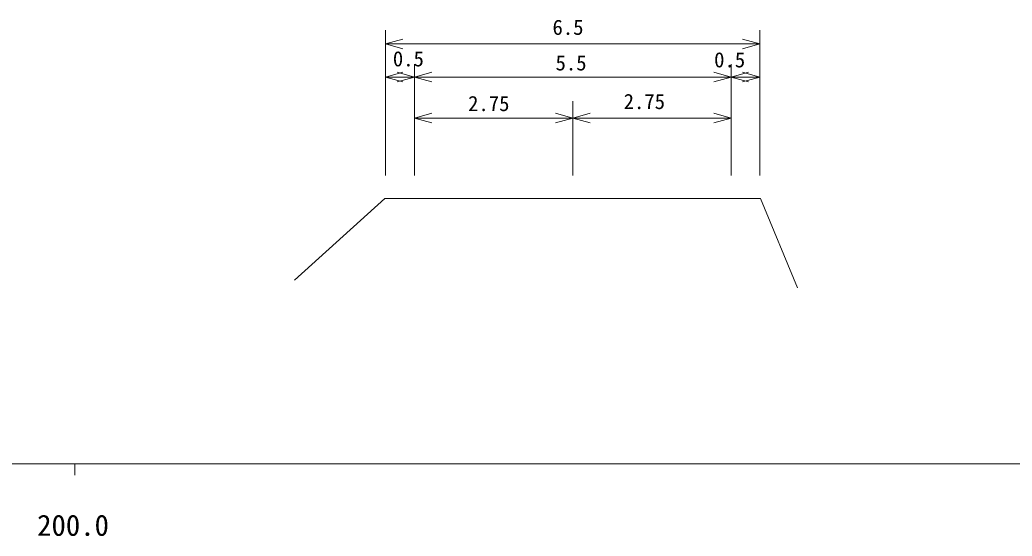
# Model space of a CAD drawing. Units: millimetres on the paper, enlarged 1000 times, with parts at other scales. Extents: x 40000 to 680000, y 20000 to 380000.
# Drawn here: x 263225 to 349386, y 198715 to 243551 of the extents above; entities that cross this region are included whole.
import ezdxf
from ezdxf.enums import TextEntityAlignment as Align

# ---------------------------------------------------------------- set-up
doc = ezdxf.new("R2010")
doc.units = ezdxf.units.MM
doc.header["$LTSCALE"] = 1000
for name, color, linetype, lineweight in [('M-BGD', 7, 'Continuous', 13), ('M-STR-HTXT', 7, 'Continuous', 13), ('M-TTL-BAND', 7, 'Continuous', 13)]:
    doc.layers.add(name, color=color, linetype=linetype, lineweight=lineweight)
doc.styles.add('ＭＳ ゴシック', font='')
doc.styles.get('ＭＳ ゴシック').set_extended_font_data('MS Gothic')

msp = doc.modelspace()

# ---------------------------------------------------------------- linework, layer by layer
at = {"layer": 'M-BGD'}
for p, q in [((294925, 228024), (287075, 220948)), ((294925, 228024), (327541, 228024)), ((327541, 228024), (330748, 220285))]:
    msp.add_line(p, q, dxfattribs=at)
at = {"layer": 'M-STR-HTXT'}
for p, q in [((294983, 242651), (294983, 230024)), ((327483, 242651), (327483, 230024)), ((294983, 241458), (296483, 241878)), ((296483, 241038), (294983, 241458)), ((327483, 241458), (294983, 241458)), ((325983, 241878), (327483, 241458)), ((327483, 241458), (325983, 241038)), ((297483, 239709), (297483, 230024)), ((324983, 239709), (324983, 230024)), ((294983, 238580), (296483, 239000)), ((295983, 239000), (297483, 238580)), ((297483, 238580), (298983, 239000)), ((323483, 239000), (324983, 238580)), ((324983, 238580), (326483, 239000)), ((325983, 239000), (327483, 238580)), ((296483, 238160), (294983, 238580)), ((294983, 238580), (327483, 238580)), ((297483, 238580), (295983, 238160)), ((298983, 238160), (297483, 238580)), ((324983, 238580), (323483, 238160)), ((326483, 238160), (324983, 238580)), ((327483, 238580), (325983, 238160)), ((311233, 236478), (311233, 230024)), ((297483, 235024), (298983, 235444)), ((309733, 235444), (311233, 235024)), ((311233, 235024), (312733, 235444)), ((323483, 235444), (324983, 235024)), ((298983, 234604), (297483, 235024)), ((297483, 235024), (324983, 235024)), ((311233, 235024), (309733, 234604)), ((312733, 234604), (311233, 235024)), ((324983, 235024), (311233, 235024)), ((324983, 235024), (323483, 234604))]:
    msp.add_line(p, q, dxfattribs=at)
at = {"layer": 'M-TTL-BAND'}
for p, q in [((40000, 205000), (579000, 205000)), ((268000, 205000), (268000, 204000))]:
    msp.add_line(p, q, dxfattribs=at)

# ---------------------------------------------------------------- texts
at = {"layer": 'M-STR-HTXT', "style": 'ＭＳ ゴシック'}
for s, p in [('6.5', (309473, 241851)), ('0.5', (295613, 239114)), ('5.5', (309738, 238761)), ('0.5', (323510, 239026)), ('2.75', (315653, 235407)), ('2.75', (302146, 235230))]:
    msp.add_text(s, height=1320, dxfattribs=at).set_placement(p, align=Align.BOTTOM_LEFT)
at = {"layer": 'M-TTL-BAND', "style": 'ＭＳ ゴシック'}
msp.add_text('200.0', height=1833, dxfattribs=at).set_placement((267844, 198195), align=Align.BOTTOM_CENTER)

doc.saveas('drawing.dxf')
